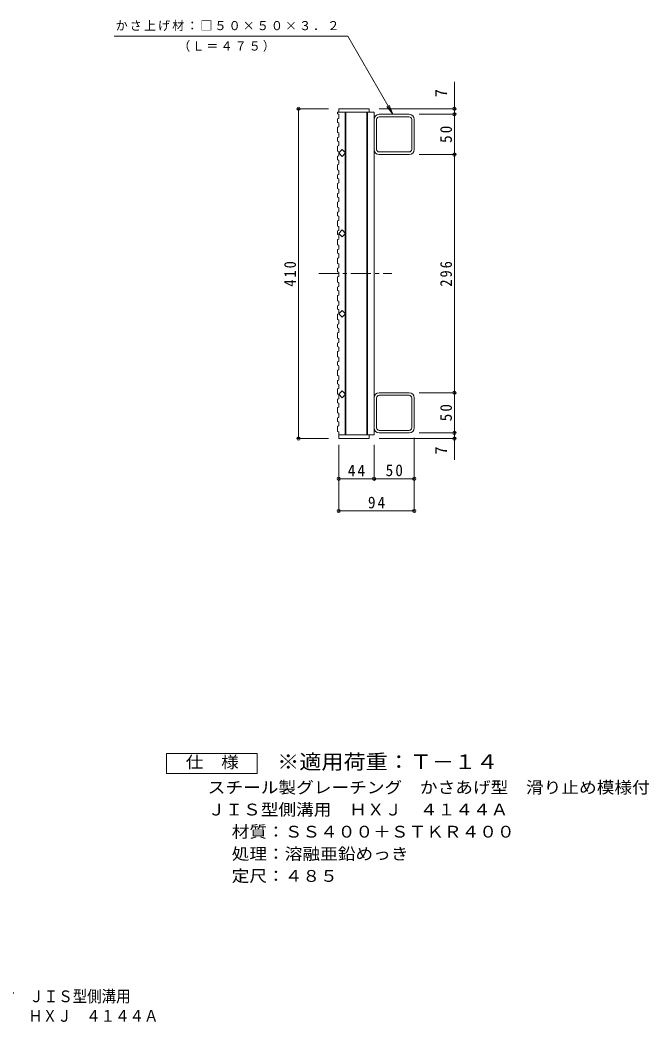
# Model space of a CAD drawing. Units: millimetres, scale not verified. Extents: x -580 to 809, y -686 to 598.
# Drawn here: x 27 to 809, y -686 to 560 of the extents above; entities that cross this region are included whole.
import ezdxf
from ezdxf.enums import TextEntityAlignment as Align

# ---------------------------------------------------------------- set-up
doc = ezdxf.new("R2010")
doc.units = ezdxf.units.MM
doc.header["$LTSCALE"] = 5
doc.header["$PDMODE"] = 32
doc.header["$PDSIZE"] = 4
doc.linetypes.add('CHAIN1', pattern=[8, 5, -1, 1, -1])
for name, color, linetype, lineweight in [('B-1', 2, 'Continuous', 9), ('B-2', 3, 'Continuous', 9), ('B-4', 7, 'Continuous', 9), ('B-A', 3, 'Continuous', 9), ('F-4_F-4ﾚｲﾔ', 2, 'Continuous', 9)]:
    doc.layers.add(name, color=color, linetype=linetype, lineweight=lineweight)
doc.layers.add('F-5_F-5ﾚｲﾔ', color=2, linetype='Continuous')
doc.styles.add('ＭＳ ゴシック', font='')
doc.styles.get('ＭＳ ゴシック').set_extended_font_data('MS Gothic')

msp = doc.modelspace()

# ---------------------------------------------------------------- linework, layer by layer
at = {"layer": 'B-1'}
for p, q in [((466.936, 436.245), (466.936, 399.045)), ((470.136, 399.045), (470.136, 436.245)), ((510.536, 442.645), (473.336, 442.645)), ((510.536, 439.445), (473.336, 439.445)), ((513.736, 399.045), (513.736, 436.245)), ((516.936, 399.045), (516.936, 436.245)), ((473.336, 395.845), (510.536, 395.845)), ((510.536, 392.645), (473.336, 392.645)), ((466.936, 90.245), (466.936, 53.045)), ((470.136, 90.245), (470.136, 53.045)), ((510.536, 96.645), (473.336, 96.645)), ((473.336, 93.445), (510.536, 93.445)), ((513.736, 90.245), (513.736, 53.045)), ((516.936, 90.245), (516.936, 53.045)), ((510.536, 49.845), (473.336, 49.845)), ((510.536, 46.645), (473.336, 46.645))]:
    msp.add_line(p, q, dxfattribs=at)
for centre, radius, start, end in [((473.336, 436.245), 6.4, 90, 180), ((473.336, 436.245), 3.2, 90, 180), ((510.536, 436.245), 6.4, 0, 90), ((510.536, 436.245), 3.2, 0, 90), ((473.336, 399.045), 6.4, 180, 270), ((473.336, 399.045), 3.2, 180, 270), ((510.536, 399.045), 6.4, 270, 0), ((510.536, 399.045), 3.2, 270, 0), ((473.336, 90.245), 6.4, 90, 180), ((473.336, 90.245), 3.2, 90, 180), ((510.536, 90.245), 6.4, 0, 90), ((510.536, 90.245), 3.2, 0, 90), ((473.336, 53.045), 6.4, 180, 270), ((473.336, 53.045), 3.2, 180, 270), ((510.536, 53.045), 3.2, 270, 0), ((510.536, 53.045), 6.4, 270, 0)]:
    msp.add_arc(centre, radius, start, end, dxfattribs=at)
at = {"layer": 'B-2'}
for p, q in [((422.936, 449.645), (460.936, 449.645)), ((422.936, 449.645), (422.936, 445.145)), ((460.936, 449.645), (460.936, 445.145)), ((421.436, 445.145), (466.936, 445.145)), ((430.936, 445.145), (430.936, 395.13)), ((431.936, 445.145), (431.936, 294.645)), ((457.936, 445.145), (457.936, 294.645)), ((458.936, 445.145), (458.936, 294.645)), ((466.936, 445.145), (466.936, 294.645)), ((430.936, 394.159), (430.936, 295.13)), ((430.936, 195.13), (430.936, 294.16)), ((431.936, 44.145), (431.936, 294.645)), ((457.936, 44.145), (457.936, 294.645)), ((458.936, 44.145), (458.936, 294.645)), ((466.936, 44.145), (466.936, 294.645)), ((430.936, 95.13), (430.936, 194.159)), ((430.936, 44.145), (430.936, 94.159)), ((422.936, 44.145), (466.936, 44.145)), ((422.936, 39.645), (460.936, 39.645)), ((460.936, 39.645), (460.936, 44.145))]:
    msp.add_line(p, q, dxfattribs=at)
at = {"layer": 'B-2', "linetype": 'CHAIN1'}
msp.add_line((398.121, 244.645), (489.125, 244.645), dxfattribs=at)
at = {"layer": 'B-2'}
for points in [[(431.422, 394.645), (427.179, 390.402), (422.936, 394.645), (427.179, 398.887)], [(431.422, 194.645), (427.179, 198.888), (422.936, 194.645), (427.179, 190.402)], [(431.422, 94.645), (427.179, 98.888), (422.936, 94.645), (427.179, 90.402)]]:
    msp.add_lwpolyline(points, close=True, dxfattribs=at)
for points in [[(422.936, 294.645), (427.179, 298.887), (431.422, 294.645)], [(422.936, 294.645), (427.179, 290.402), (431.422, 294.645)]]:
    msp.add_lwpolyline(points, dxfattribs=at)
at = {"layer": 'B-4'}
for p, q in [((143.78, 539.645), (434.443, 539.645)), ((490.446, 442.645), (434.443, 539.645)), ((566.936, 13.064), (566.936, 483.117)), ((410.436, 449.645), (371.436, 449.645)), ((372.936, 39.645), (372.936, 449.645)), ((473.436, 449.645), (568.436, 449.645)), ((490.446, 442.645), (482.836, 452.561)), ((490.446, 442.645), (485.662, 454.193)), ((523.036, 442.645), (568.436, 442.645)), ((523.036, 392.645), (568.436, 392.645)), ((523.036, 96.645), (568.436, 96.645)), ((410.436, 39.645), (371.436, 39.645)), ((473.436, 39.645), (568.436, 39.645)), ((516.936, 40.545), (516.936, -51.855)), ((523.036, 46.645), (568.436, 46.645)), ((422.936, 31.645), (422.936, -51.855)), ((466.936, 31.645), (466.936, -11.855)), ((422.936, -10.355), (516.936, -10.355)), ((422.936, -50.355), (516.936, -50.355))]:
    msp.add_line(p, q, dxfattribs=at)
for p in [(372.936, 449.645), (566.936, 449.645), (566.936, 442.645), (566.936, 392.645), (566.936, 96.645), (372.936, 39.645), (566.936, 46.645), (566.936, 39.645), (422.936, -10.355), (466.936, -10.355), (516.936, -10.355), (422.936, -50.355), (516.936, -50.355)]:
    msp.add_point(p, dxfattribs=at)
at = {"layer": 'B-A'}
for p, q in [((421.436, 445.145), (421.436, 443.173)), ((421.436, 443.173), (422.936, 442.662)), ((421.436, 437.037), (422.936, 437.549)), ((422.936, 442.662), (422.936, 437.549)), ((421.436, 426.494), (422.936, 427.006)), ((421.436, 413.811), (422.936, 414.322)), ((422.936, 419.436), (422.936, 414.322)), ((421.436, 403.268), (422.936, 403.779)), ((422.936, 408.892), (422.936, 403.779)), ((421.436, 390.585), (422.936, 391.096)), ((422.936, 396.209), (422.936, 391.096)), ((421.436, 380.041), (422.936, 380.553)), ((422.936, 385.666), (422.936, 380.553)), ((421.436, 367.358), (422.936, 367.87)), ((422.936, 362.44), (422.936, 357.326)), ((421.436, 356.815), (422.936, 357.326)), ((421.436, 344.132), (422.936, 344.643)), ((422.936, 339.213), (422.936, 334.1)), ((421.436, 333.589), (422.936, 334.1)), ((421.436, 320.906), (422.936, 321.417)), ((422.936, 315.987), (422.936, 310.874)), ((421.436, 310.363), (422.936, 310.874)), ((421.436, 297.679), (422.936, 298.191)), ((421.436, 287.136), (422.936, 287.647)), ((422.936, 292.761), (422.936, 287.647)), ((421.436, 274.453), (422.936, 274.964)), ((421.436, 263.91), (422.936, 264.421)), ((422.936, 269.534), (422.936, 264.421)), ((421.436, 251.227), (422.936, 251.738)), ((421.436, 240.684), (422.936, 241.195)), ((422.936, 246.308), (422.936, 241.195)), ((421.436, 228), (422.936, 228.512)), ((421.436, 217.457), (422.936, 217.968)), ((422.936, 223.082), (422.936, 217.968)), ((421.436, 204.774), (422.936, 205.285)), ((422.936, 199.856), (422.936, 194.742)), ((421.436, 194.231), (422.936, 194.742)), ((421.436, 181.548), (422.936, 182.059)), ((422.936, 176.629), (422.936, 171.516)), ((421.436, 171.005), (422.936, 171.516)), ((421.436, 158.322), (422.936, 158.833)), ((422.936, 153.403), (422.936, 148.29)), ((421.436, 147.778), (422.936, 148.29)), ((422.936, 140.72), (422.936, 135.606)), ((421.436, 135.095), (422.936, 135.606)), ((421.436, 124.552), (422.936, 125.063)), ((422.936, 130.177), (422.936, 125.063)), ((421.436, 111.869), (422.936, 112.38)), ((421.436, 101.326), (422.936, 101.837)), ((422.936, 106.95), (422.936, 101.837)), ((421.436, 88.643), (422.936, 89.154)), ((421.436, 78.099), (422.936, 78.611)), ((422.936, 83.724), (422.936, 78.611)), ((421.436, 65.416), (422.936, 65.927)), ((421.436, 54.873), (422.936, 55.384)), ((422.936, 60.498), (422.936, 55.384)), ((422.936, 47.814), (422.936, 39.645))]:
    msp.add_line(p, q, dxfattribs=at)
for points in [[(421.436, 437.037), (421.436, 432.63), (422.936, 432.119), (422.936, 427.006)], [(421.436, 426.494), (421.436, 419.947), (422.936, 419.436)], [(421.436, 413.811), (421.436, 409.404), (422.936, 408.892)], [(421.436, 403.268), (421.436, 396.72), (422.936, 396.209)], [(421.436, 390.585), (421.436, 386.177), (422.936, 385.666)], [(421.436, 380.041), (421.436, 373.494), (422.936, 372.983), (422.936, 367.87)], [(421.436, 367.358), (421.436, 362.951), (422.936, 362.44)], [(421.436, 356.815), (421.436, 350.268), (422.936, 349.756), (422.936, 344.643)], [(421.436, 344.132), (421.436, 339.725), (422.936, 339.213)], [(421.436, 333.589), (421.436, 327.041), (422.936, 326.53), (422.936, 321.417)], [(421.436, 320.906), (421.436, 316.498), (422.936, 315.987)], [(421.436, 310.363), (421.436, 303.815), (422.936, 303.304), (422.936, 298.191)], [(421.436, 297.679), (421.436, 293.272), (422.936, 292.761)], [(421.436, 287.136), (421.436, 280.589), (422.936, 280.077), (422.936, 274.964)], [(421.436, 274.453), (421.436, 270.046), (422.936, 269.534)], [(421.436, 263.91), (421.436, 257.362), (422.936, 256.851), (422.936, 251.738)], [(421.436, 251.227), (421.436, 246.819), (422.936, 246.308)], [(421.436, 240.684), (421.436, 234.136), (422.936, 233.625), (422.936, 228.512)], [(421.436, 228), (421.436, 223.593), (422.936, 223.082)], [(421.436, 217.457), (421.436, 210.91), (422.936, 210.399), (422.936, 205.285)], [(421.436, 204.774), (421.436, 200.367), (422.936, 199.856)], [(421.436, 194.231), (421.436, 187.683), (422.936, 187.172), (422.936, 182.059)], [(421.436, 181.548), (421.436, 177.14), (422.936, 176.629)], [(421.436, 171.005), (421.436, 164.457), (422.936, 163.946), (422.936, 158.833)], [(421.436, 158.322), (421.436, 153.914), (422.936, 153.403)], [(421.436, 147.778), (421.436, 141.231), (422.936, 140.72)], [(421.436, 135.095), (421.436, 130.688), (422.936, 130.177)], [(421.436, 124.552), (421.436, 118.005), (422.936, 117.493), (422.936, 112.38)], [(421.436, 111.869), (421.436, 107.461), (422.936, 106.95)], [(421.436, 101.326), (421.436, 94.778), (422.936, 94.267), (422.936, 89.154)], [(421.436, 88.643), (421.436, 84.235), (422.936, 83.724)], [(421.436, 78.099), (421.436, 71.552), (422.936, 71.041), (422.936, 65.927)], [(421.436, 65.416), (421.436, 61.009), (422.936, 60.498)], [(421.436, 54.873), (421.436, 48.326), (422.936, 47.814)]]:
    msp.add_lwpolyline(points, dxfattribs=at)
at = {"layer": 'F-4_F-4ﾚｲﾔ'}
msp.add_lwpolyline([(208.941, -376.769), (208.941, -351.769), (321.441, -351.769), (321.441, -376.769)], close=True, dxfattribs=at)

# ---------------------------------------------------------------- texts
at = {"layer": 'B-4', "color": 2, "style": 'ＭＳ ゴシック'}
for p in [(561.936, 464.077), (561.936, 19.832)]:
    msp.add_text('7', height=14.66, rotation=90, dxfattribs=at).set_placement(p, align=Align.BOTTOM_LEFT)
at = {"layer": 'B-4', "char_height": 11, "attachment_point": 7, "style": 'ＭＳ ゴシック'}
for s, insert in [('\\T1.17;かさ上げ材：□５０×５０×３．２', (145.547, 546.045)), ('\\T1.17;（Ｌ＝４７５）', (223.291, 520.425))]:
    msp.add_mtext(s, dxfattribs=dict(at, insert=insert))
at = {"layer": 'B-4', "color": 2, "char_height": 14.66, "attachment_point": 7, "rotation": 90, "style": 'ＭＳ ゴシック'}
for s, insert in [('\\T1.27;\\W0.95;50', (563.936, 407.02)), ('\\T1.27;\\W0.9;410', (369.936, 228.395)), ('\\T1.27;\\W0.9;296', (563.936, 228.395)), ('\\T1.27;\\W0.95;50', (563.936, 61.02))]:
    msp.add_mtext(s, dxfattribs=dict(at, insert=insert))
at = {"layer": 'B-4', "color": 2, "char_height": 14.66, "attachment_point": 7, "style": 'ＭＳ ゴシック'}
for s, insert in [('\\T1.27;\\W0.95;44', (434.311, -7.355)), ('\\T1.27;\\W0.95;50', (481.311, -7.355)), ('\\T1.27;\\W0.95;94', (459.311, -47.355))]:
    msp.add_mtext(s, dxfattribs=dict(at, insert=insert))
at = {"layer": 'F-4_F-4ﾚｲﾔ', "style": 'ＭＳ ゴシック', "width": 1.1}
for s, p in [('仕\u3000様', (232.692, -374.269)), ('スチール製グレーチング\u3000かさあげ型\u3000滑り止め模様付', (259.986, -405.729)), ('ＪＩＳ型側溝用\u3000ＨＸＪ\u3000４１４４Ａ', (259.986, -433.23)), ('材質：ＳＳ４００＋ＳＴＫＲ４００', (289.842, -460.728)), ('処理：溶融亜鉛めっき', (289.842, -488.229)), ('定尺：４８５', (289.842, -515.729))]:
    msp.add_text(s, height=14.66, dxfattribs=at).set_placement(p, align=Align.BOTTOM_LEFT)
at = {"layer": 'F-5_F-5ﾚｲﾔ', "color": 3, "style": 'ＭＳ ゴシック', "width": 1.1}
msp.add_text('※適用荷重：Ｔ－１４', height=18.33, dxfattribs=at).set_placement((346.441, -376.769), align=Align.BOTTOM_LEFT)
at = {"layer": 'F-5_F-5ﾚｲﾔ', "style": 'ＭＳ ゴシック', "width": 0.9}
for s, p in [('スチール製グレーチング\u3000かさあげ型\u3000滑り止め模様付\u3000ＪＩＳ型側溝用', (-429.828, -665.373)), ('ＨＸＪ\u3000４１４４Ａ', (36.832, -689.67))]:
    msp.add_text(s, height=14.66, dxfattribs=at).set_placement(p, align=Align.BOTTOM_LEFT)

doc.saveas('drawing.dxf')
